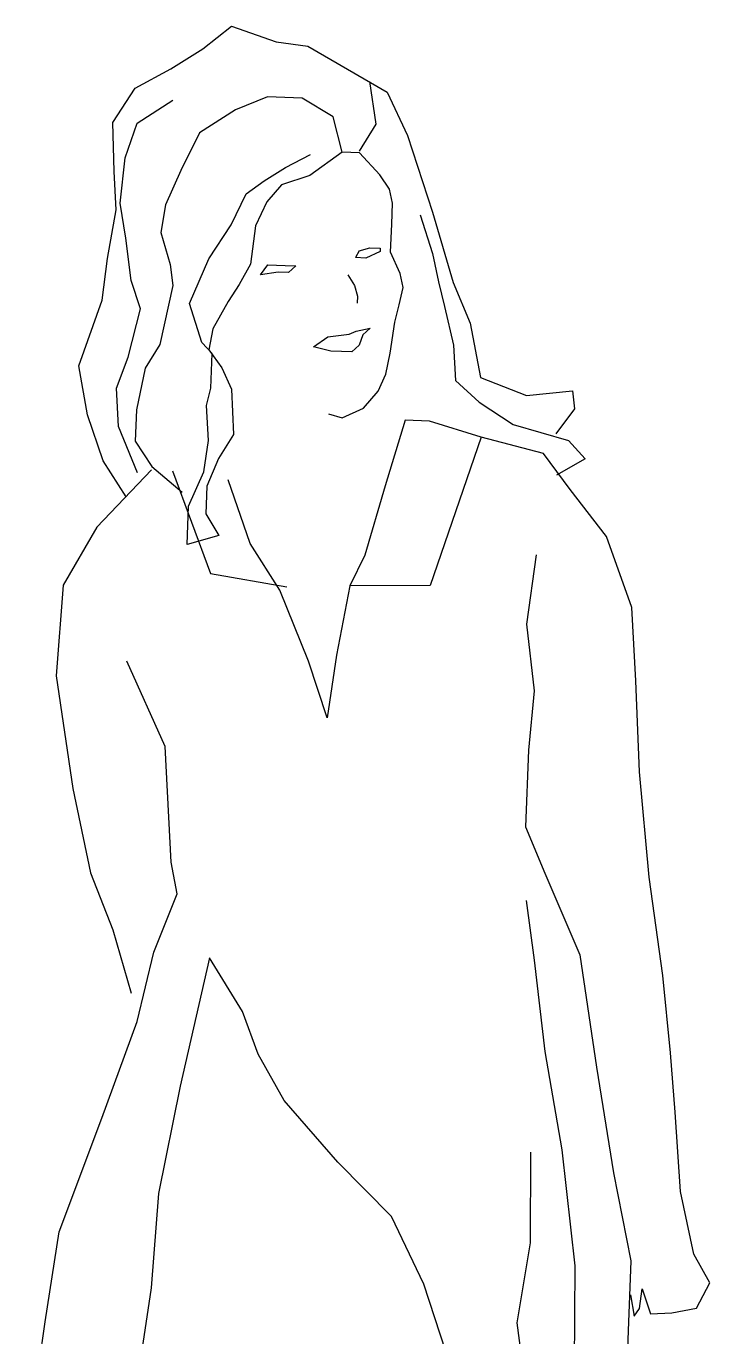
# Model space of a CAD drawing. Extents: x 116 to 135, y 123.1 to 129.1.
# Drawn here: x 118.405 to 118.855, y 123.948 to 124.811 of the extents above; entities that cross this region are included whole.
import ezdxf

# ---------------------------------------------------------------- set-up
doc = ezdxf.new("R2010")
doc.units = 0
doc.layers.get('0').update_dxf_attribs({"linetype": 'CONTINUOUS'})

msp = doc.modelspace()

# ---------------------------------------------------------------- linework, layer by layer
for p, q in [((118.52118, 124.79603), (118.54004, 124.81104)), ((118.54004, 124.81104), (118.56957, 124.80068)), ((118.49995, 124.78304), (118.52118, 124.79603)), ((118.56957, 124.80068), (118.59034, 124.79795)), ((118.59034, 124.79795), (118.64255, 124.76756)), ((118.47643, 124.77014), (118.49995, 124.78304)), ((118.46174, 124.74768), (118.47643, 124.77014)), ((118.63531, 124.74645), (118.63132, 124.77467)), ((118.47783, 124.74706), (118.50145, 124.76226)), ((118.56371, 124.76444), (118.54266, 124.75605)), ((118.5867, 124.76355), (118.56371, 124.76444)), ((118.60695, 124.75125), (118.5867, 124.76355)), ((118.64255, 124.76756), (118.65597, 124.739)), ((118.54266, 124.75605), (118.51904, 124.74085)), ((118.61295, 124.72799), (118.60695, 124.75125)), ((118.46279, 124.7154), (118.46174, 124.74768)), ((118.47004, 124.72433), (118.47783, 124.74706)), ((118.62444, 124.72862), (118.63531, 124.74645)), ((118.51904, 124.74085), (118.50656, 124.71601)), ((118.65597, 124.739), (118.67246, 124.68844)), ((118.57572, 124.71792), (118.59217, 124.7265)), ((118.61295, 124.72799), (118.59163, 124.7127)), ((118.62445, 124.72754), (118.61295, 124.72799)), ((118.63771, 124.71321), (118.62445, 124.72754)), ((118.46658, 124.69453), (118.47004, 124.72433)), ((118.56156, 124.70926), (118.57572, 124.71792)), ((118.4641, 124.69002), (118.46279, 124.7154)), ((118.50656, 124.71601), (118.49647, 124.69337)), ((118.54971, 124.70051), (118.56156, 124.70926)), ((118.59163, 124.7127), (118.57297, 124.70652)), ((118.64425, 124.70375), (118.63771, 124.71321)), ((118.53971, 124.68018), (118.54971, 124.70051)), ((118.57297, 124.70652), (118.56333, 124.69538)), ((118.64619, 124.69446), (118.64425, 124.70375)), ((118.47029, 124.67136), (118.46658, 124.69453)), ((118.49647, 124.69337), (118.49346, 124.67507)), ((118.56333, 124.69538), (118.5558, 124.67955)), ((118.64565, 124.68067), (118.64619, 124.69446)), ((118.45825, 124.65801), (118.4641, 124.69002)), ((118.66431, 124.68685), (118.67253, 124.6612)), ((118.67246, 124.68844), (118.68624, 124.64219)), ((118.49346, 124.67507), (118.49955, 124.6541)), ((118.52502, 124.65772), (118.53971, 124.68018)), ((118.5558, 124.67955), (118.55252, 124.65435)), ((118.64494, 124.66227), (118.64565, 124.68067)), ((118.47381, 124.64359), (118.47029, 124.67136)), ((118.62424, 124.66308), (118.63123, 124.66511)), ((118.63123, 124.66511), (118.63813, 124.66484)), ((118.63813, 124.66484), (118.63804, 124.66254)), ((118.45488, 124.63051), (118.45825, 124.65801)), ((118.51236, 124.62828), (118.52502, 124.65772)), ((118.62424, 124.66308), (118.62177, 124.65857)), ((118.62866, 124.6583), (118.62177, 124.65857)), ((118.63804, 124.66254), (118.62866, 124.6583)), ((118.6513, 124.64821), (118.64494, 124.66227)), ((118.67253, 124.6612), (118.67641, 124.64263)), ((118.49955, 124.6541), (118.50131, 124.64022)), ((118.55252, 124.65435), (118.54509, 124.64082)), ((118.55915, 124.64718), (118.56402, 124.6539)), ((118.57074, 124.64904), (118.55915, 124.64718)), ((118.56402, 124.6539), (118.57551, 124.65346)), ((118.57763, 124.64877), (118.57074, 124.64904)), ((118.57551, 124.65346), (118.58241, 124.65319)), ((118.58241, 124.65319), (118.57763, 124.64877)), ((118.65324, 124.63892), (118.6513, 124.64821)), ((118.47999, 124.62493), (118.47381, 124.64359)), ((118.50131, 124.64022), (118.4929, 124.6014)), ((118.54509, 124.64082), (118.53774, 124.62959)), ((118.61672, 124.64725), (118.62105, 124.64017)), ((118.62105, 124.64017), (118.62308, 124.63319)), ((118.6505, 124.62752), (118.65324, 124.63892)), ((118.67641, 124.64263), (118.68039, 124.62635)), ((118.68624, 124.64219), (118.69729, 124.61534)), ((118.43939, 124.58736), (118.45488, 124.63051)), ((118.62308, 124.63319), (118.6229, 124.62859)), ((118.47185, 124.59301), (118.47999, 124.62493)), ((118.52058, 124.60263), (118.51236, 124.62828)), ((118.53774, 124.62959), (118.52783, 124.61156)), ((118.64775, 124.61611), (118.6505, 124.62752)), ((118.68039, 124.62635), (118.6863, 124.6008)), ((118.64465, 124.59551), (118.64775, 124.61611)), ((118.69729, 124.61534), (118.70418, 124.57968)), ((118.52783, 124.61156), (118.525, 124.59785)), ((118.59415, 124.59977), (118.60362, 124.60631)), ((118.60362, 124.60631), (118.6175, 124.60807)), ((118.6175, 124.60807), (118.62219, 124.61019)), ((118.62219, 124.61019), (118.63148, 124.61214)), ((118.6267, 124.60772), (118.62413, 124.60091)), ((118.63148, 124.61214), (118.6267, 124.60772)), ((118.4929, 124.6014), (118.48307, 124.58566)), ((118.52721, 124.59546), (118.52058, 124.60263)), ((118.525, 124.59785), (118.53375, 124.586)), ((118.60556, 124.59702), (118.59415, 124.59977)), ((118.61246, 124.59676), (118.60556, 124.59702)), ((118.61936, 124.59649), (118.61246, 124.59676)), ((118.62413, 124.60091), (118.61936, 124.59649)), ((118.6863, 124.6008), (118.68771, 124.57771)), ((118.44504, 124.5549), (118.43939, 124.58736)), ((118.46415, 124.57258), (118.47185, 124.59301)), ((118.52631, 124.57247), (118.52721, 124.59546)), ((118.64181, 124.5818), (118.64465, 124.59551)), ((118.48307, 124.58566), (118.4774, 124.55825)), ((118.53375, 124.586), (118.54011, 124.57193)), ((118.63677, 124.57048), (118.64181, 124.5818)), ((118.70418, 124.57968), (118.73444, 124.56772)), ((118.46546, 124.5472), (118.46415, 124.57258)), ((118.52357, 124.56106), (118.52631, 124.57247)), ((118.54011, 124.57193), (118.54125, 124.54195)), ((118.62712, 124.55934), (118.63677, 124.57048)), ((118.68771, 124.57771), (118.70327, 124.56329)), ((118.73444, 124.56772), (118.76471, 124.57086)), ((118.76471, 124.57086), (118.76616, 124.5589)), ((118.70327, 124.56329), (118.72572, 124.5486)), ((118.45537, 124.52457), (118.44504, 124.5549)), ((118.4774, 124.55825), (118.4766, 124.53756)), ((118.52497, 124.53798), (118.52357, 124.56106)), ((118.60395, 124.55564), (118.61306, 124.55298)), ((118.61306, 124.55298), (118.62712, 124.55934)), ((118.76616, 124.5589), (118.75383, 124.54244)), ((118.4781, 124.51678), (118.46546, 124.5472)), ((118.65445, 124.55137), (118.64125, 124.50813)), ((118.67054, 124.55075), (118.65445, 124.55137)), ((118.70467, 124.54021), (118.67054, 124.55075)), ((118.72572, 124.5486), (118.76215, 124.53798)), ((118.4766, 124.53756), (118.48747, 124.52102)), ((118.52187, 124.51738), (118.52497, 124.53798)), ((118.54125, 124.54195), (118.53143, 124.52622)), ((118.70467, 124.54021), (118.67094, 124.44251)), ((118.7457, 124.52941), (118.70467, 124.54021)), ((118.76215, 124.53798), (118.7732, 124.52604)), ((118.7632, 124.5057), (118.7457, 124.52941)), ((118.48738, 124.51872), (118.45138, 124.48097)), ((118.47057, 124.50095), (118.45537, 124.52457)), ((118.48747, 124.52102), (118.50754, 124.50412)), ((118.50118, 124.51818), (118.52618, 124.45043)), ((118.53143, 124.52622), (118.52381, 124.50809)), ((118.7732, 124.52604), (118.75436, 124.51525)), ((118.51178, 124.49474), (118.52187, 124.51738)), ((118.55227, 124.47014), (118.53779, 124.51215)), ((118.52381, 124.50809), (118.5231, 124.4897)), ((118.64125, 124.50813), (118.62797, 124.4626)), ((118.78733, 124.47483), (118.7632, 124.5057)), ((118.5108, 124.46945), (118.51178, 124.49474)), ((118.5231, 124.4897), (118.53176, 124.47554)), ((118.45138, 124.48097), (118.42916, 124.44269)), ((118.53176, 124.47554), (118.5108, 124.46945)), ((118.80394, 124.42813), (118.78733, 124.47483)), ((118.57181, 124.43945), (118.55227, 124.47014)), ((118.62797, 124.4626), (118.61797, 124.44226)), ((118.74081, 124.46282), (118.73443, 124.41701)), ((118.52618, 124.45043), (118.57649, 124.44157)), ((118.42916, 124.44269), (118.42454, 124.383)), ((118.61797, 124.44226), (118.60928, 124.39654)), ((118.67094, 124.44251), (118.61797, 124.44226)), ((118.59071, 124.39266), (118.57181, 124.43945)), ((118.80666, 124.37967), (118.80394, 124.42813)), ((118.73443, 124.41701), (118.73963, 124.37306)), ((118.49642, 124.33645), (118.47097, 124.39271)), ((118.60308, 124.35534), (118.59071, 124.39266)), ((118.60928, 124.39654), (118.60308, 124.35534)), ((118.42454, 124.383), (118.43548, 124.30888)), ((118.73963, 124.37306), (118.73581, 124.33406)), ((118.80894, 124.31971), (118.80666, 124.37967)), ((118.50037, 124.26031), (118.49642, 124.33645)), ((118.73581, 124.33406), (118.73384, 124.28348)), ((118.81546, 124.25037), (118.80894, 124.31971)), ((118.43548, 124.30888), (118.44713, 124.25317)), ((118.73384, 124.28348), (118.74648, 124.25305)), ((118.50417, 124.23944), (118.50037, 124.26031)), ((118.44713, 124.25317), (118.4618, 124.21575)), ((118.74648, 124.25305), (118.76972, 124.19919)), ((118.82445, 124.18555), (118.81546, 124.25037)), ((118.48885, 124.20089), (118.50417, 124.23944)), ((118.73427, 124.2351), (118.73965, 124.19575)), ((118.4618, 124.21575), (118.47398, 124.17383)), ((118.47787, 124.15526), (118.48885, 124.20089)), ((118.76972, 124.19919), (118.78065, 124.12508)), ((118.52555, 124.19716), (118.50615, 124.11271)), ((118.5472, 124.16178), (118.52555, 124.19716)), ((118.73965, 124.19575), (118.74652, 124.13561)), ((118.82938, 124.1347), (118.82445, 124.18555)), ((118.47398, 124.17383), (118.47398, 124.17383)), ((118.45467, 124.09168), (118.47787, 124.15526)), ((118.55763, 124.13374), (118.5472, 124.16178)), ((118.57486, 124.10313), (118.55763, 124.13374)), ((118.74652, 124.13561), (118.75782, 124.0707)), ((118.83246, 124.09543), (118.82938, 124.1347)), ((118.78065, 124.12508), (118.79177, 124.05556)), ((118.50615, 124.11271), (118.49188, 124.04188)), ((118.61013, 124.06262), (118.57486, 124.10313)), ((118.83593, 124.04329), (118.83246, 124.09543)), ((118.42643, 124.01679), (118.45467, 124.09168)), ((118.73703, 124.0692), (118.73701, 124.00933)), ((118.75782, 124.0707), (118.76636, 123.99438)), ((118.64558, 124.0267), (118.61013, 124.06262)), ((118.79177, 124.05556), (118.80333, 123.99755)), ((118.84481, 124.00194), (118.83593, 124.04329)), ((118.49188, 124.04188), (118.48717, 123.97989)), ((118.66687, 123.98212), (118.64558, 124.0267)), ((118.41721, 123.95728), (118.42643, 124.01679)), ((118.73701, 124.00933), (118.72806, 123.95672)), ((118.85532, 123.98313), (118.84481, 124.00194)), ((118.76636, 123.99438), (118.7658, 123.92071)), ((118.80333, 123.99755), (118.80029, 123.91937)), ((118.84662, 123.96647), (118.85532, 123.98313)), ((118.48717, 123.97989), (118.48097, 123.93868)), ((118.68127, 123.93781), (118.66687, 123.98212)), ((118.80313, 123.97509), (118.80548, 123.96118)), ((118.80893, 123.96627), (118.81074, 123.97921)), ((118.81074, 123.97921), (118.81617, 123.96274)), ((118.80548, 123.96118), (118.80893, 123.96627)), ((118.83031, 123.96333), (118.84662, 123.96647)), ((118.40471, 123.87257), (118.41721, 123.95728)), ((118.72806, 123.95672), (118.73344, 123.91736)), ((118.81617, 123.96274), (118.83031, 123.96333))]:
    msp.add_line(p, q)

doc.saveas('drawing.dxf')
